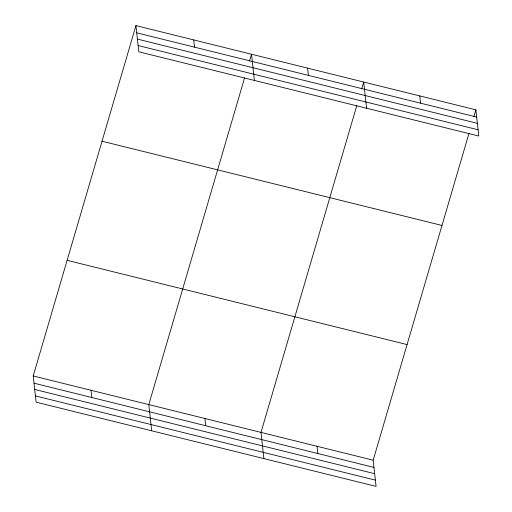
<?xml version="1.0" encoding="UTF-8"?>
<svg xmlns="http://www.w3.org/2000/svg" width="512" height="512" viewBox="0 0 512 512"><rect width="100%" height="100%" fill="white"/><g stroke="black" fill="none" stroke-linecap="round" stroke-linejoin="round"><path stroke-width="0.77" d="M468.973 133.414L373.178 460.192L376.07 486.4L36.115 402.163L33.222 375.962L135.93 25.6L475.885 109.837L478.778 136.038L138.822 51.808L135.93 25.6M244.602 77.818L148.806 404.595L151.699 430.803M249.51 61.088L251.514 54.24L254.406 80.448M356.787 105.619L260.992 432.397L263.885 458.605M361.69 88.883L363.699 82.035L366.592 108.243M473.875 116.678L475.885 109.837M136.73 32.838L476.678 117.075M137.421 39.098L477.37 123.334M138.131 45.549L478.086 129.779M102.035 141.216L441.99 225.453M67.117 260.339L407.066 344.576M33.222 375.962L373.178 460.192M34.022 383.194L373.971 467.43M34.714 389.459L374.662 473.69M35.424 395.904L375.379 480.141M419.789 95.936L420.589 103.174M307.61 68.141L308.403 75.379M317.082 446.298L317.882 453.53M193.722 39.917L194.522 47.155M204.902 418.496L205.696 425.734M91.014 390.278L91.814 397.517"/></g></svg>
